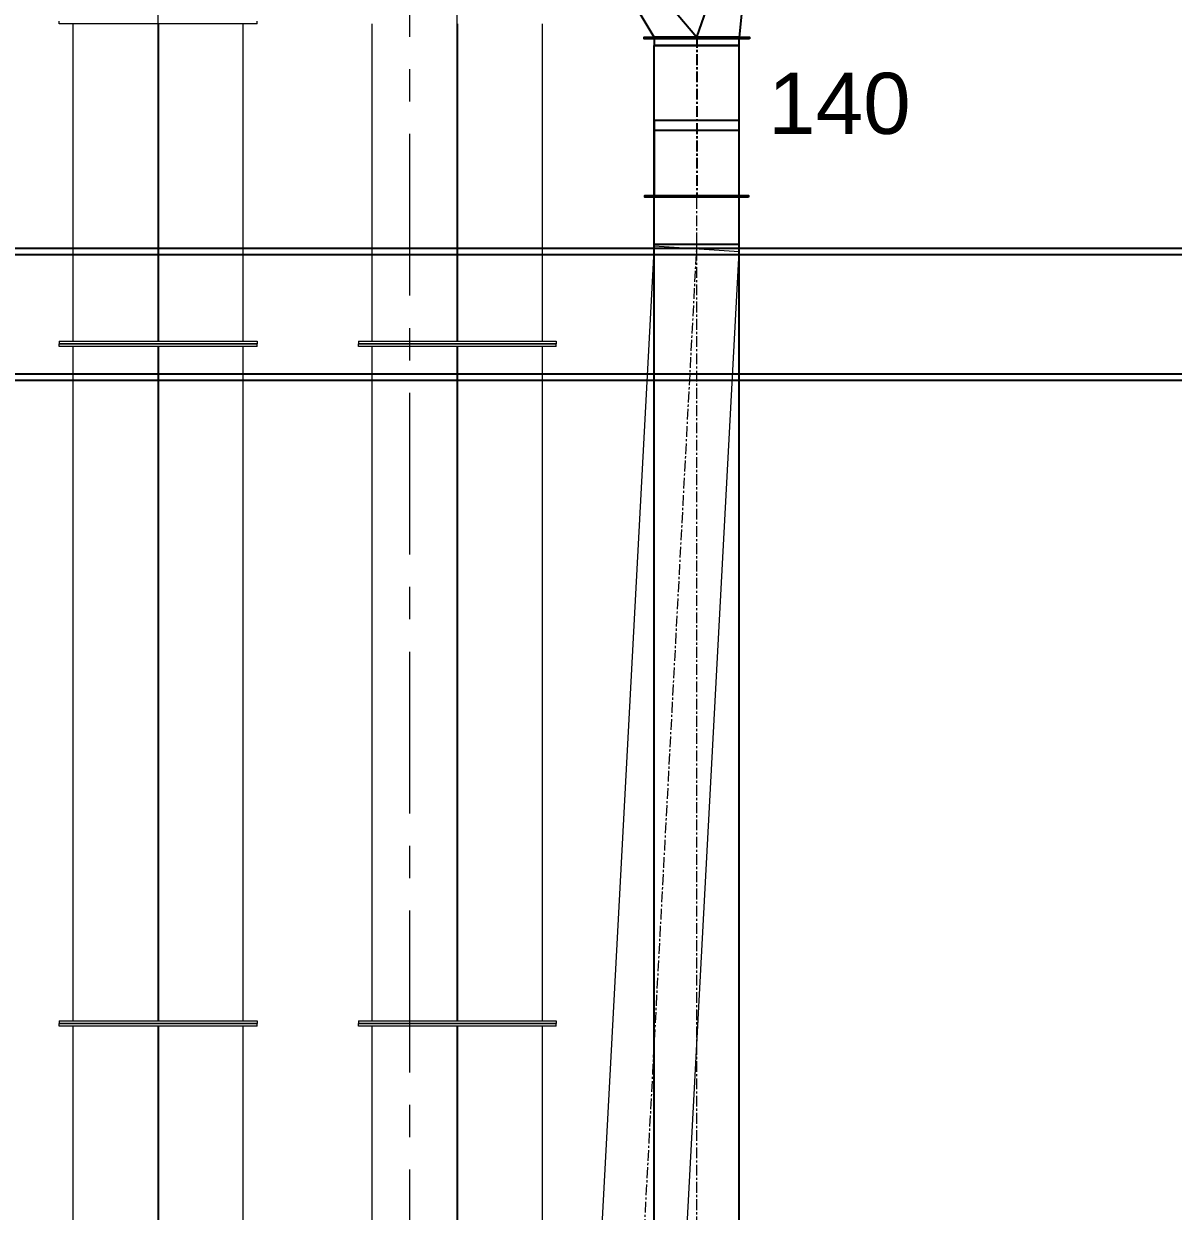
# Model space of a CAD drawing. Header units: millimetres. Extents: x 3220 to 226993, y 817 to 176024.
# Drawn here: x 122268 to 125651, y 151109 to 154604 of the extents above; entities that cross this region are included whole.
import ezdxf

# ---------------------------------------------------------------- set-up
doc = ezdxf.new("R2010")
doc.units = ezdxf.units.MM
doc.linetypes.add('AXES', pattern=[50.8, 31.75, -6.35, 6.35, -6.35])
doc.linetypes.add('CHAIN', pattern=[0.3543, 0.2362, -0.0295, 0.0591, -0.0295])
doc.layers.add('_Annahme', color=4, linetype='Continuous', lineweight=15)
doc.layers.add('Axe', color=1, linetype='AXES', lineweight=9)
doc.layers.add('Mittellinie(DIN)', color=7, linetype='Continuous', lineweight=25, true_color=0x3f3f3f)
doc.layers.add('Sichtbare Kanten(DIN)', color=7, linetype='Continuous', lineweight=50, true_color=0x3f3f3f)
doc.layers.add('Repère', color=76, linetype='Continuous')
doc.styles.get("Standard").update_dxf_attribs({"font": 'arial.ttf'})

# ---------------------------------------------------------------- blocks, each defined once
blk = doc.blocks.new('section 4-3')
for points in [[(14805, 17610), (195, 17610), (195, 18000), (14805, 18000)], [(195, 17981), (14805, 17981), (14805, 17629), (195, 17629)]]:
    blk.add_lwpolyline(points, close=True)
at = {"layer": 'Axe', "ltscale": 15}
blk.add_line((3000, -5000), (3000, 32505.5), dxfattribs=at)
blk = doc.blocks.new('be 500 gain 2000')
at = {"layer": 'Sichtbare Kanten(DIN)', "color": 5, "lineweight": 0}
for p, q in [((0, -291), (0, 291)), ((8, 291), (0, 291)), ((8, 291), (8, -291)), ((1992, -291), (1992, 291)), ((1992, 291), (2000, 291)), ((2000, 291), (2000, -291)), ((1992, 250.5), (8, 250.5)), ((8, 1), (1992, 1)), ((1992, 0), (8, 0)), ((1992, -250.5), (8, -250.5)), ((8, -291), (0, -291)), ((1992, -291), (2000, -291))]:
    blk.add_line(p, q, dxfattribs=at)
blk = doc.blocks.new('be 500 tete F')
at = {"layer": 'Mittellinie(DIN)', "color": 1, "linetype": 'CHAIN', "lineweight": 0, "ltscale": 6.00042}
for p, q in [((-440, -1155), (-440, -1047)), ((440, -1155), (440, -1047))]:
    blk.add_line(p, q, dxfattribs=at)
blk = doc.blocks.new('140')
at = {"layer": 'Sichtbare Kanten(DIN)', "color": 5, "lineweight": 0}
for p, q in [((-731, 23160.2), (-731, 23168.2)), ((-149, 23160.2), (-731, 23160.2)), ((-690.5, 22226.2), (-690.5, 23160.2)), ((-440, 22226.2), (-440, 23160.2)), ((-439, 23160.2), (-439, 22226.2)), ((-189.5, 22226.2), (-189.5, 23160.2)), ((-149, 23160.2), (-149, 23168.2)), ((189.5, 22226.2), (189.5, 23160.2)), ((440, 22226.2), (440, 23160.2)), ((441, 23160.2), (441, 22226.2)), ((690.5, 22226.2), (690.5, 23160.2)), ((-731, 22226.2), (-149, 22226.2)), ((-731, 22226.2), (-731, 22218.2)), ((-149, 22218.2), (-731, 22218.2)), ((-149, 22226.2), (-149, 22218.2)), ((149, 22226.2), (731, 22226.2)), ((149, 22226.2), (149, 22218.2)), ((731, 22218.2), (149, 22218.2)), ((731, 22226.2), (731, 22218.2))]:
    blk.add_line(p, q, dxfattribs=at)
blk.add_blockref('be 500 tete F', (0, 24265.2))
at = {"color": 5, "lineweight": 0, "rotation": 270}
for p in [(-440, 22218.2), (440, 22218.2), (-440, 20218.2), (440, 20218.2)]:
    blk.add_blockref('be 500 gain 2000', p, dxfattribs=at)
blk = doc.blocks.new('101 1 G')
for p, q in [((125, 466), (-125, 466)), ((-125, 466), (-125, 446)), ((125, 446), (125, 466)), ((-125, 5), (-125, 446)), ((125, 446), (-125, 446)), ((125, 446), (-125, 446)), ((-125, 446), (125, 446)), ((125, 5), (125, 446))]:
    blk.add_line(p, q)
for points in [[(155, 466), (-155, 466), (-155, 471), (155, 471)], [(-125, 5), (125, 5), (125, 225.5), (-125, 225.5)], [(-125, 5), (125, 5), (125, 195.8), (-125, 195.8)], [(152.5, 0), (-152.5, 0), (-152.5, 5), (152.5, 5)]]:
    blk.add_lwpolyline(points, close=True)
at = {"layer": 'Axe', "lineweight": -3}
blk.add_line((0, 471), (0, 0), dxfattribs=at)

msp = doc.modelspace()

# ---------------------------------------------------------------- linework, layer by layer
at = {"color": 4}
msp.add_line((124124.4, 153955.1), (124373.9, 153955.1), dxfattribs=at)
msp.add_lwpolyline([(124423.9, 155064.9), (124373.9, 154564.9), (124123.9, 154564.9), (123823.9, 155064.9), (124248.9, 154564.9), (124423.9, 155064.9), (123823.9, 155064.9)], dxfattribs=at)
at = {"color": 30}
for points in [[(125168.7, 142453.3), (125168.7, 142556.1, 0.093489), (125160.1, 142601.7), (124149.6, 145184.9, -0.093489), (124123.9, 145321.5), (124123.9, 154096.4)], [(125418.7, 142453.3), (125418.7, 142556.1, 0.093489), (125392.9, 142692.8), (124382.5, 145275.9, -0.093489), (124373.9, 145321.5), (124373.9, 154096.4)]]:
    msp.add_lwpolyline(points, format="xyb", dxfattribs=at)
at = {"layer": '_Annahme'}
for p, q in [((123903, 149797.6), (124124.4, 153955.1)), ((124152, 149775.2), (124373.4, 153932.7))]:
    msp.add_line(p, q, dxfattribs=at)
at = {"layer": '_Annahme', "color": 4}
msp.add_line((124373.4, 153932.7), (124123.9, 153949.3), dxfattribs=at)
at = {"layer": 'Axe'}
msp.add_line((124027.5, 149786.4), (124248.9, 153943.9), dxfattribs=at)
msp.add_lwpolyline([(125293.7, 142453.3), (125293.7, 142556.1, 0.093489), (125276.5, 142647.2), (124266, 145230.4, -0.093489), (124248.9, 145321.5), (124248.9, 154096.4)], format="xyb", dxfattribs=at)

# ---------------------------------------------------------------- block references
at = {"color": 2}
msp.add_blockref('section 4-3', (120404.1, 135943.7), dxfattribs=at)
for name, p in [('140', (123104.1, 131443.7)), ('101 1 G', (124248.9, 154093.9))]:
    msp.add_blockref(name, p)

# ---------------------------------------------------------------- texts
at = {"layer": 'Repère', "insert": (124458.9, 154459.7), "char_height": 180, "attachment_point": 1}
msp.add_mtext_dynamic_manual_height_columns('140', width=7197.386, gutter_width=12.5, heights=[0], dxfattribs=at)

doc.saveas('drawing.dxf')
